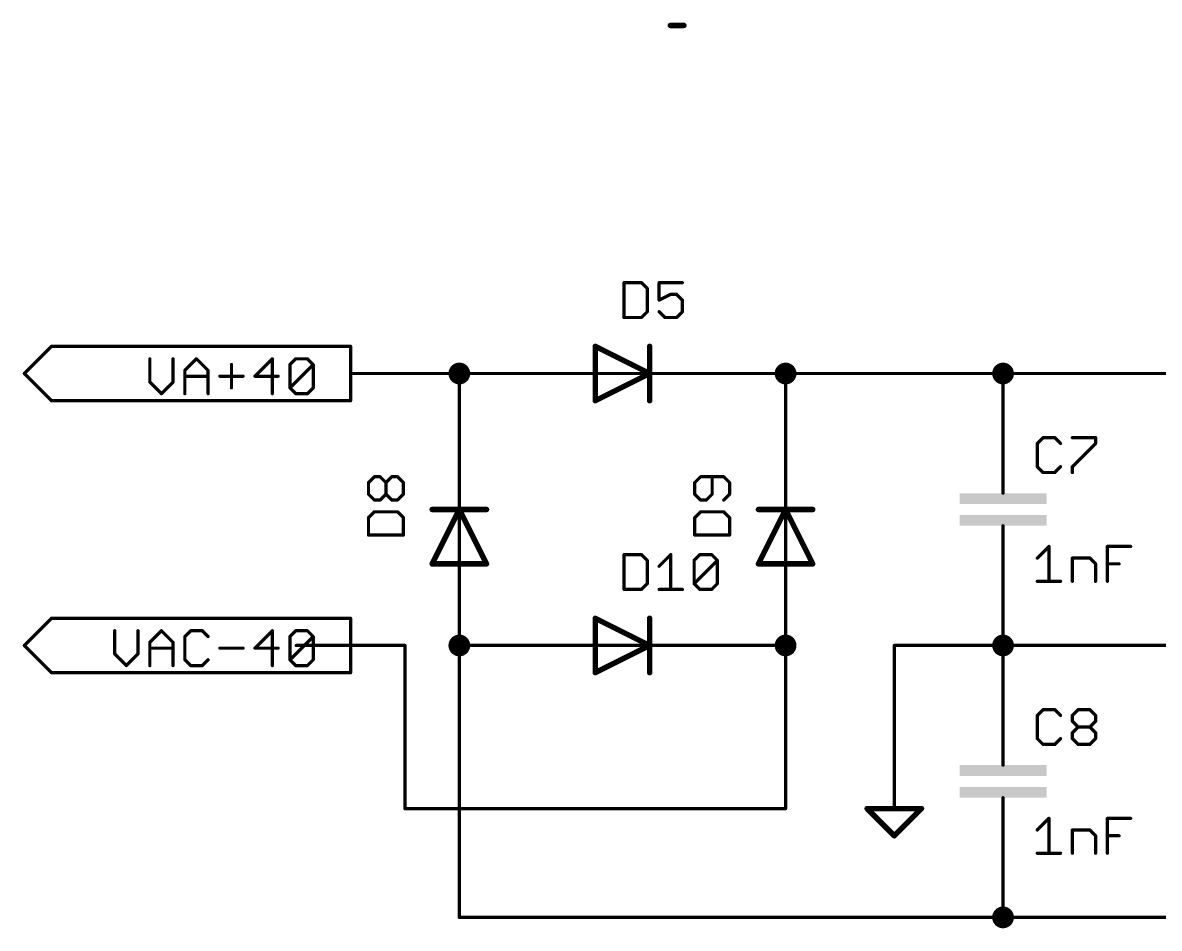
# Model space of a CAD drawing. Extents: x -40 to 215, y -109 to 87.
# Drawn here: x 48.2 to 101.3, y -0.5 to 41.8 of the extents above; entities that cross this region are included whole.
import ezdxf

# ---------------------------------------------------------------- set-up
doc = ezdxf.new("R2010")
doc.units = 0
for name, color, linetype in [('104', 251, 'CONTINUOUS'), ('91', 94, 'CONTINUOUS'), ('94', 14, 'CONTINUOUS'), ('95', 251, 'CONTINUOUS'), ('96', 251, 'CONTINUOUS')]:
    doc.layers.add(name, color=color, linetype=linetype)

# ---------------------------------------------------------------- blocks, each defined once
blk = doc.blocks.new('RECT')
blk.add_solid([(-0.5, -0.5), (0.5, -0.5), (-0.5, 0.5), (0.5, 0.5)])

msp = doc.modelspace()

# ---------------------------------------------------------------- linework, layer by layer
at = {"layer": '104', "const_width": 0.1524}
for points in [[(76.2762, 29.6432), (76.2762, 28.0162)], [(77.0897, 29.6432), (76.2762, 29.6432)], [(77.3609, 29.372), (77.0897, 29.6432)], [(77.3609, 28.2874), (77.3609, 29.372)], [(78.998, 29.6432), (77.9134, 29.6432)], [(77.9134, 29.6432), (77.9134, 28.8297)], [(77.9134, 28.8297), (78.4557, 29.1009)], [(78.4557, 29.1009), (78.7268, 29.1009)], [(78.7268, 29.1009), (78.998, 28.8297)], [(78.998, 28.8297), (78.998, 28.2874)], [(77.0897, 28.0162), (77.3609, 28.2874)], [(78.1845, 28.0162), (77.9134, 28.2874)], [(78.998, 28.2874), (78.7268, 28.0162)], [(76.2762, 28.0162), (77.0897, 28.0162)], [(78.7268, 28.0162), (78.1845, 28.0162)], [(64.3368, 20.3069), (64.608, 20.578)], [(64.3368, 19.7645), (64.3368, 20.3069)], [(64.608, 20.578), (64.8791, 20.578)], [(64.8791, 20.578), (65.1503, 20.3069)], [(65.1503, 20.3069), (65.4215, 20.578)], [(65.1503, 19.7645), (65.1503, 20.3069)], [(65.4215, 20.578), (65.6926, 20.578)], [(65.6926, 20.578), (65.9638, 20.3069)], [(65.9638, 20.3069), (65.9638, 19.7645)], [(79.848, 20.578), (79.5768, 20.3069)], [(79.5768, 20.3069), (79.5768, 19.7645)], [(80.9326, 20.578), (79.848, 20.578)], [(80.3903, 19.7645), (80.3903, 20.578)], [(81.2038, 20.3069), (80.9326, 20.578)], [(81.2038, 19.7645), (81.2038, 20.3069)], [(64.608, 19.4934), (64.3368, 19.7645)], [(65.1503, 19.7645), (64.8791, 19.4934)], [(65.4215, 19.4934), (65.1503, 19.7645)], [(65.9638, 19.7645), (65.6926, 19.4934)], [(79.5768, 19.7645), (79.848, 19.4934)], [(80.1191, 19.4934), (80.3903, 19.7645)], [(80.9326, 19.4934), (81.2038, 19.7645)], [(64.8791, 19.4934), (64.608, 19.4934)], [(65.6926, 19.4934), (65.4215, 19.4934)], [(79.848, 19.4934), (80.1191, 19.4934)], [(64.608, 18.9409), (64.3368, 18.6697)], [(64.3368, 18.6697), (64.3368, 17.8562)], [(65.6926, 18.9409), (64.608, 18.9409)], [(65.9638, 18.6697), (65.6926, 18.9409)], [(65.9638, 17.8562), (65.9638, 18.6697)], [(79.848, 18.9409), (79.5768, 18.6697)], [(79.5768, 18.6697), (79.5768, 17.8562)], [(80.9326, 18.9409), (79.848, 18.9409)], [(81.2038, 18.6697), (80.9326, 18.9409)], [(81.2038, 17.8562), (81.2038, 18.6697)], [(64.3368, 17.8562), (65.9638, 17.8562)], [(79.5768, 17.8562), (81.2038, 17.8562)], [(76.2762, 16.9432), (76.2762, 15.3162)], [(77.0897, 16.9432), (76.2762, 16.9432)], [(77.3609, 16.672), (77.0897, 16.9432)], [(77.9134, 16.4009), (78.4557, 16.9432)], [(78.4557, 16.9432), (78.4557, 15.3162)], [(79.5505, 16.672), (79.8217, 16.9432)], [(79.8217, 16.9432), (80.364, 16.9432)], [(80.364, 16.9432), (80.6352, 16.672)], [(77.3609, 15.5874), (77.3609, 16.672)], [(79.5505, 15.5874), (79.5505, 16.672)], [(79.5505, 15.5874), (80.6352, 16.672)], [(80.6352, 16.672), (80.6352, 15.5874)], [(77.0897, 15.3162), (77.3609, 15.5874)], [(79.8217, 15.3162), (79.5505, 15.5874)], [(80.6352, 15.5874), (80.364, 15.3162)], [(76.2762, 15.3162), (77.0897, 15.3162)], [(77.9134, 15.3162), (78.998, 15.3162)], [(80.364, 15.3162), (79.8217, 15.3162)]]:
    msp.add_lwpolyline(points, dxfattribs=at)
at = {"layer": '104', "const_width": 0.0762}
for points in [[(76.3143, 29.6432, 1), (76.2381, 29.6432)], [(76.2762, 29.6813, 1), (76.2762, 29.6051)], [(77.1166, 29.6701, 1), (77.0628, 29.6162)], [(77.0897, 29.6051, 1), (77.0897, 29.6813)], [(77.399, 29.372, 1), (77.3228, 29.372)], [(77.3339, 29.3451, 1), (77.3878, 29.399)], [(77.9134, 29.6813, 1), (77.9134, 29.6051)], [(77.9515, 29.6432, 1), (77.8753, 29.6432)], [(78.998, 29.6051, 1), (78.998, 29.6813)], [(77.8963, 28.8638, 1), (77.9304, 28.7956)], [(77.8753, 28.8297, 1), (77.9515, 28.8297)], [(78.4557, 29.139, 1), (78.4557, 29.0628)], [(78.4727, 29.0668, 1), (78.4386, 29.1349)], [(78.7538, 29.1278, 1), (78.6999, 29.0739)], [(78.7268, 29.0628, 1), (78.7268, 29.139)], [(79.0361, 28.8297, 1), (78.9599, 28.8297)], [(78.9711, 28.8028, 1), (79.025, 28.8566)], [(77.3228, 28.2874, 1), (77.399, 28.2874)], [(77.3878, 28.2604, 1), (77.3339, 28.3143)], [(77.9403, 28.3143, 1), (77.8864, 28.2604)], [(78.9599, 28.2874, 1), (79.0361, 28.2874)], [(79.025, 28.2604, 1), (78.9711, 28.3143)], [(76.2762, 28.0543, 1), (76.2762, 27.9781)], [(76.2381, 28.0162, 1), (76.3143, 28.0162)], [(77.0628, 28.0431, 1), (77.1166, 27.9893)], [(77.0897, 27.9781, 1), (77.0897, 28.0543)], [(78.1845, 28.0543, 1), (78.1845, 27.9781)], [(78.1576, 27.9893, 1), (78.2115, 28.0431)], [(78.6999, 28.0431, 1), (78.7538, 27.9893)], [(78.7268, 27.9781, 1), (78.7268, 28.0543)], [(64.3749, 20.3069, 1), (64.2987, 20.3069)], [(64.3099, 20.3338, 1), (64.3638, 20.2799)], [(64.608, 20.6161, 1), (64.608, 20.5399)], [(64.6349, 20.5511, 1), (64.581, 20.605)], [(64.9061, 20.605, 1), (64.8522, 20.5511)], [(64.8791, 20.5399, 1), (64.8791, 20.6161)], [(65.1884, 20.3069, 1), (65.1122, 20.3069)], [(65.1234, 20.3338, 1), (65.1772, 20.2799)], [(65.1234, 20.2799, 1), (65.1772, 20.3338)], [(65.4215, 20.6161, 1), (65.4215, 20.5399)], [(65.4484, 20.5511, 1), (65.3945, 20.605)], [(65.7196, 20.605, 1), (65.6657, 20.5511)], [(65.6926, 20.5399, 1), (65.6926, 20.6161)], [(66.0019, 20.3069, 1), (65.9257, 20.3069)], [(65.9369, 20.2799, 1), (65.9907, 20.3338)], [(79.6149, 20.3069, 1), (79.5387, 20.3069)], [(79.5499, 20.3338, 1), (79.6038, 20.2799)], [(79.848, 20.6161, 1), (79.848, 20.5399)], [(79.8749, 20.5511, 1), (79.821, 20.605)], [(80.4284, 20.578, 1), (80.3522, 20.578)], [(80.9596, 20.605, 1), (80.9057, 20.5511)], [(80.9326, 20.5399, 1), (80.9326, 20.6161)], [(81.2419, 20.3069, 1), (81.1657, 20.3069)], [(81.1769, 20.2799, 1), (81.2307, 20.3338)], [(64.3638, 19.7915, 1), (64.3099, 19.7376)], [(64.2987, 19.7645, 1), (64.3749, 19.7645)], [(65.1772, 19.7915, 1), (65.1234, 19.7376)], [(65.1122, 19.7645, 1), (65.1884, 19.7645)], [(65.1772, 19.7376, 1), (65.1234, 19.7915)], [(65.9257, 19.7645, 1), (66.0019, 19.7645)], [(65.9907, 19.7376, 1), (65.9369, 19.7915)], [(79.6038, 19.7915, 1), (79.5499, 19.7376)], [(79.5387, 19.7645, 1), (79.6149, 19.7645)], [(80.3522, 19.7645, 1), (80.4284, 19.7645)], [(80.4172, 19.7376, 1), (80.3634, 19.7915)], [(81.1657, 19.7645, 1), (81.2419, 19.7645)], [(81.2307, 19.7376, 1), (81.1769, 19.7915)], [(64.608, 19.5315, 1), (64.608, 19.4553)], [(64.581, 19.4664, 1), (64.6349, 19.5203)], [(64.8522, 19.5203, 1), (64.9061, 19.4664)], [(64.8791, 19.4553, 1), (64.8791, 19.5315)], [(65.4215, 19.5315, 1), (65.4215, 19.4553)], [(65.3945, 19.4664, 1), (65.4484, 19.5203)], [(65.6657, 19.5203, 1), (65.7196, 19.4664)], [(65.6926, 19.4553, 1), (65.6926, 19.5315)], [(79.848, 19.5315, 1), (79.848, 19.4553)], [(79.821, 19.4664, 1), (79.8749, 19.5203)], [(80.0922, 19.5203, 1), (80.1461, 19.4664)], [(80.1191, 19.4553, 1), (80.1191, 19.5315)], [(80.9057, 19.5203, 1), (80.9596, 19.4664)], [(64.3749, 18.6697, 1), (64.2987, 18.6697)], [(64.3099, 18.6966, 1), (64.3638, 18.6428)], [(64.608, 18.979, 1), (64.608, 18.9028)], [(64.6349, 18.9139, 1), (64.581, 18.9678)], [(65.7196, 18.9678, 1), (65.6657, 18.9139)], [(65.6926, 18.9028, 1), (65.6926, 18.979)], [(66.0019, 18.6697, 1), (65.9257, 18.6697)], [(65.9369, 18.6428, 1), (65.9907, 18.6966)], [(79.6149, 18.6697, 1), (79.5387, 18.6697)], [(79.5499, 18.6966, 1), (79.6038, 18.6428)], [(79.848, 18.979, 1), (79.848, 18.9028)], [(79.8749, 18.9139, 1), (79.821, 18.9678)], [(80.9596, 18.9678, 1), (80.9057, 18.9139)], [(80.9326, 18.9028, 1), (80.9326, 18.979)], [(81.2419, 18.6697, 1), (81.1657, 18.6697)], [(81.1769, 18.6428, 1), (81.2307, 18.6966)], [(64.3368, 17.8943, 1), (64.3368, 17.8181)], [(64.2987, 17.8562, 1), (64.3749, 17.8562)], [(65.9257, 17.8562, 1), (66.0019, 17.8562)], [(65.9638, 17.8181, 1), (65.9638, 17.8943)], [(79.5768, 17.8943, 1), (79.5768, 17.8181)], [(79.5387, 17.8562, 1), (79.6149, 17.8562)], [(81.1657, 17.8562, 1), (81.2419, 17.8562)], [(81.2038, 17.8181, 1), (81.2038, 17.8943)], [(76.3143, 16.9432, 1), (76.2381, 16.9432)], [(76.2762, 16.9813, 1), (76.2762, 16.9051)], [(77.1166, 16.9701, 1), (77.0628, 16.9162)], [(77.0897, 16.9051, 1), (77.0897, 16.9813)], [(78.4938, 16.9432, 1), (78.4176, 16.9432)], [(78.4826, 16.9162, 1), (78.4287, 16.9701)], [(79.8217, 16.9813, 1), (79.8217, 16.9051)], [(79.8486, 16.9162, 1), (79.7947, 16.9701)], [(80.3909, 16.9701, 1), (80.3371, 16.9162)], [(80.364, 16.9051, 1), (80.364, 16.9813)], [(77.399, 16.672, 1), (77.3228, 16.672)], [(77.3339, 16.6451, 1), (77.3878, 16.699)], [(77.8864, 16.4278, 1), (77.9403, 16.3739)], [(79.5886, 16.672, 1), (79.5124, 16.672)], [(79.5236, 16.699, 1), (79.5775, 16.6451)], [(80.6733, 16.672, 1), (80.5971, 16.672)], [(80.6621, 16.6451, 1), (80.6082, 16.699)], [(80.6082, 16.6451, 1), (80.6621, 16.699)], [(77.3228, 15.5874, 1), (77.399, 15.5874)], [(77.3878, 15.5604, 1), (77.3339, 15.6143)], [(79.5775, 15.6143, 1), (79.5236, 15.5604)], [(79.5236, 15.6143, 1), (79.5775, 15.5604)], [(79.5124, 15.5874, 1), (79.5886, 15.5874)], [(80.5971, 15.5874, 1), (80.6733, 15.5874)], [(80.6621, 15.5604, 1), (80.6082, 15.6143)], [(76.2762, 15.3543, 1), (76.2762, 15.2781)], [(76.2381, 15.3162, 1), (76.3143, 15.3162)], [(77.0628, 15.3431, 1), (77.1166, 15.2893)], [(77.0897, 15.2781, 1), (77.0897, 15.3543)], [(77.9134, 15.3543, 1), (77.9134, 15.2781)], [(78.4176, 15.3162, 1), (78.4938, 15.3162)], [(78.998, 15.2781, 1), (78.998, 15.3543)], [(79.8217, 15.3543, 1), (79.8217, 15.2781)], [(79.7947, 15.2893, 1), (79.8486, 15.3431)], [(80.3371, 15.3431, 1), (80.3909, 15.2893)], [(80.364, 15.2781, 1), (80.364, 15.3543)]]:
    msp.add_lwpolyline(points, format="xyb", dxfattribs=at)
at = {"layer": '91'}
for points, const_width in [([(68.58, 25.146, 1), (68.58, 25.654, 1), (68.58, 25.146)], 0.508), ([(83.82, 25.146, 1), (83.82, 25.654, 1), (83.82, 25.146)], 0.508), ([(93.98, 25.146, 1), (93.98, 25.654, 1), (93.98, 25.146)], 0.508), ([(63.5, 25.4381, 1), (63.5, 25.3619)], 0.0762), ([(68.58, 25.4381, 1), (68.58, 25.3619)], 0.0762), ([(68.6181, 25.4, 1), (68.5419, 25.4)], 0.0762), ([(68.58, 25.3619, 1), (68.58, 25.4381)], 0.0762), ([(73.66, 25.3619, 1), (73.66, 25.4381)], 0.0762), ([(78.74, 25.4381, 1), (78.74, 25.3619)], 0.0762), ([(83.82, 25.4381, 1), (83.82, 25.3619)], 0.0762), ([(83.8581, 25.4, 1), (83.7819, 25.4)], 0.0762), ([(83.82, 25.3619, 1), (83.82, 25.4381)], 0.0762), ([(94.0181, 25.4, 1), (93.9419, 25.4)], 0.0762), ([(93.98, 25.4381, 1), (93.98, 25.3619)], 0.0762), ([(93.98, 25.3619, 1), (93.98, 25.4381)], 0.0762), ([(93.9419, 22.86, 1), (94.0181, 22.86)], 0.0762), ([(68.5419, 20.32, 1), (68.6181, 20.32)], 0.0762), ([(83.7819, 20.32, 1), (83.8581, 20.32)], 0.0762), ([(68.6181, 15.24, 1), (68.5419, 15.24)], 0.0762), ([(83.8581, 15.24, 1), (83.7819, 15.24)], 0.0762), ([(94.0181, 15.24, 1), (93.9419, 15.24)], 0.0762), ([(60.96, 12.7381, 1), (60.96, 12.6619)], 0.0762), ([(66.0781, 12.7, 1), (66.0019, 12.7)], 0.0762), ([(66.04, 12.6619, 1), (66.04, 12.7381)], 0.0762), ([(68.58, 12.446, 1), (68.58, 12.954, 1), (68.58, 12.446)], 0.508), ([(68.6181, 12.7, 1), (68.5419, 12.7)], 0.0762), ([(68.58, 12.7381, 1), (68.58, 12.6619)], 0.0762), ([(73.66, 12.6619, 1), (73.66, 12.7381)], 0.0762), ([(78.74, 12.7381, 1), (78.74, 12.6619)], 0.0762), ([(83.82, 12.446, 1), (83.82, 12.954, 1), (83.82, 12.446)], 0.508), ([(83.8581, 12.7, 1), (83.7819, 12.7)], 0.0762), ([(83.82, 12.6619, 1), (83.82, 12.7381)], 0.0762), ([(88.9381, 12.7, 1), (88.8619, 12.7)], 0.0762), ([(88.9, 12.7381, 1), (88.9, 12.6619)], 0.0762), ([(93.98, 12.446, 1), (93.98, 12.954, 1), (93.98, 12.446)], 0.508), ([(93.98, 12.7381, 1), (93.98, 12.6619)], 0.0762), ([(94.0181, 12.7, 1), (93.9419, 12.7)], 0.0762), ([(93.98, 12.6619, 1), (93.98, 12.7381)], 0.0762), ([(68.5419, 12.7, 1), (68.6181, 12.7)], 0.0762), ([(83.7819, 12.7, 1), (83.8581, 12.7)], 0.0762), ([(93.9419, 12.7, 1), (94.0181, 12.7)], 0.0762), ([(93.9419, 10.16, 1), (94.0181, 10.16)], 0.0762), ([(88.8619, 7.62, 1), (88.9381, 7.62)], 0.0762), ([(66.04, 5.1181, 1), (66.04, 5.0419)], 0.0762), ([(66.0019, 5.08, 1), (66.0781, 5.08)], 0.0762), ([(83.7819, 5.08, 1), (83.8581, 5.08)], 0.0762), ([(83.82, 5.0419, 1), (83.82, 5.1181)], 0.0762), ([(94.0181, 2.54, 1), (93.9419, 2.54)], 0.0762), ([(68.58, 0.0381, 1), (68.58, -0.0381)], 0.0762), ([(68.5419, 0, 1), (68.6181, 0)], 0.0762), ([(93.98, -0.254, 1), (93.98, 0.254, 1), (93.98, -0.254)], 0.508), ([(93.98, 0.0381, 1), (93.98, -0.0381)], 0.0762), ([(93.9419, 0, 1), (94.0181, 0)], 0.0762), ([(93.98, -0.0381, 1), (93.98, 0.0381)], 0.0762)]:
    msp.add_lwpolyline(points, format="xyb", dxfattribs=dict(at, const_width=const_width))
at = {"layer": '91', "const_width": 0.1524}
for points in [[(63.5, 25.4), (68.58, 25.4)], [(73.66, 25.4), (68.58, 25.4)], [(68.58, 25.4), (68.58, 20.32)], [(78.74, 25.4), (83.82, 25.4)], [(83.82, 25.4), (93.98, 25.4)], [(83.82, 25.4), (83.82, 20.32)], [(93.98, 22.86), (93.98, 25.4)], [(93.98, 25.4), (134.62, 25.4)], [(68.58, 15.24), (68.58, 12.7)], [(83.82, 12.7), (83.82, 15.24)], [(93.98, 15.24), (93.98, 12.7)], [(60.96, 12.7), (66.04, 12.7)], [(66.04, 12.7), (66.04, 5.08)], [(68.58, 12.7), (68.58, 0)], [(68.58, 12.7), (73.66, 12.7)], [(78.74, 12.7), (83.82, 12.7)], [(83.82, 5.08), (83.82, 12.7)], [(88.9, 7.62), (88.9, 12.7)], [(93.98, 12.7), (88.9, 12.7)], [(93.98, 12.7), (134.62, 12.7)], [(93.98, 12.7), (93.98, 10.16)], [(66.04, 5.08), (83.82, 5.08)], [(93.98, 0), (93.98, 2.54)], [(68.58, 0), (93.98, 0)], [(134.62, 0), (93.98, 0)]]:
    msp.add_lwpolyline(points, dxfattribs=at)
at = {"layer": '94'}
for points, const_width in [([(78.4352, 41.656), (79.0702, 41.656)], 0.254), ([(48.26, 25.4), (49.53, 26.67)], 0.1524), ([(63.5, 26.67), (49.53, 26.67)], 0.1524), ([(63.5, 24.13), (63.5, 26.67)], 0.1524), ([(77.47, 25.4), (74.93, 26.67)], 0.254), ([(74.93, 26.67), (74.93, 24.13)], 0.254), ([(77.47, 26.67), (77.47, 25.4)], 0.254), ([(74.93, 24.13), (77.47, 25.4)], 0.254), ([(77.47, 25.4), (77.47, 24.13)], 0.254), ([(48.26, 25.4), (49.53, 24.13)], 0.1524), ([(73.66, 25.4), (76.2, 25.4)], 0.1524), ([(78.74, 25.4), (76.2, 25.4)], 0.1524), ([(49.53, 24.13), (63.5, 24.13)], 0.1524), ([(93.98, 22.86), (93.98, 20.32)], 0.1524), ([(68.58, 20.32), (68.58, 17.78)], 0.1524), ([(83.82, 20.32), (83.82, 17.78)], 0.1524), ([(93.98, 20.32), (93.98, 19.812)], 0.1524), ([(68.58, 19.05), (67.31, 16.51)], 0.254), ([(67.31, 19.05), (68.58, 19.05)], 0.254), ([(69.85, 16.51), (68.58, 19.05)], 0.254), ([(68.58, 19.05), (69.85, 19.05)], 0.254), ([(83.82, 19.05), (82.55, 16.51)], 0.254), ([(82.55, 19.05), (83.82, 19.05)], 0.254), ([(85.09, 16.51), (83.82, 19.05)], 0.254), ([(83.82, 19.05), (85.09, 19.05)], 0.254), ([(93.98, 17.78), (93.98, 18.288)], 0.1524), ([(68.58, 15.24), (68.58, 17.78)], 0.1524), ([(83.82, 15.24), (83.82, 17.78)], 0.1524), ([(93.98, 15.24), (93.98, 17.78)], 0.1524), ([(67.31, 16.51), (69.85, 16.51)], 0.254), ([(82.55, 16.51), (85.09, 16.51)], 0.254), ([(48.26, 12.7), (49.53, 13.97)], 0.1524), ([(63.5, 13.97), (49.53, 13.97)], 0.1524), ([(63.5, 11.43), (63.5, 13.97)], 0.1524), ([(77.47, 12.7), (74.93, 13.97)], 0.254), ([(74.93, 13.97), (74.93, 11.43)], 0.254), ([(77.47, 13.97), (77.47, 12.7)], 0.254), ([(48.26, 12.7), (49.53, 11.43)], 0.1524), ([(73.66, 12.7), (76.2, 12.7)], 0.1524), ([(74.93, 11.43), (77.47, 12.7)], 0.254), ([(78.74, 12.7), (76.2, 12.7)], 0.1524), ([(77.47, 12.7), (77.47, 11.43)], 0.254), ([(49.53, 11.43), (63.5, 11.43)], 0.1524), ([(93.98, 10.16), (93.98, 7.62)], 0.1524), ([(88.9, 7.62), (88.9, 5.08)], 0.1524), ([(93.98, 7.62), (93.98, 7.112)], 0.1524), ([(93.98, 5.08), (93.98, 5.588)], 0.1524), ([(87.63, 5.08), (90.17, 5.08)], 0.254), ([(88.9, 3.81), (87.63, 5.08)], 0.254), ([(90.17, 5.08), (88.9, 3.81)], 0.254), ([(93.98, 2.54), (93.98, 5.08)], 0.1524)]:
    msp.add_lwpolyline(points, dxfattribs=dict(at, const_width=const_width))
for points, const_width in [([(78.4352, 41.7195, 1), (78.4352, 41.5925)], 0.127), ([(79.0702, 41.5925, 1), (79.0702, 41.7195)], 0.127), ([(49.53, 26.7081, 1), (49.53, 26.6319)], 0.0762), ([(49.5569, 26.6431, 1), (49.5031, 26.6969)], 0.0762), ([(63.5381, 26.67, 1), (63.4619, 26.67)], 0.0762), ([(63.5, 26.6319, 1), (63.5, 26.7081)], 0.0762), ([(74.9584, 26.7268, 1), (74.9016, 26.6132)], 0.127), ([(74.9935, 26.67, 1), (74.8665, 26.67)], 0.127), ([(77.5335, 26.67, 1), (77.4065, 26.67)], 0.127), ([(77.5335, 25.4, 1), (77.4065, 25.4)], 0.127), ([(77.4984, 25.3432, 1), (77.4416, 25.4568)], 0.127), ([(77.4416, 25.3432, 1), (77.4984, 25.4568)], 0.127), ([(48.2869, 25.4269, 1), (48.2331, 25.3731)], 0.0762), ([(48.2331, 25.4269, 1), (48.2869, 25.3731)], 0.0762), ([(73.66, 25.4381, 1), (73.66, 25.3619)], 0.0762), ([(76.2, 25.4381, 1), (76.2, 25.3619)], 0.0762), ([(76.2, 25.3619, 1), (76.2, 25.4381)], 0.0762), ([(77.4065, 25.4, 1), (77.5335, 25.4)], 0.127), ([(78.74, 25.3619, 1), (78.74, 25.4381)], 0.0762), ([(49.53, 24.1681, 1), (49.53, 24.0919)], 0.0762), ([(49.5031, 24.1031, 1), (49.5569, 24.1569)], 0.0762), ([(63.4619, 24.13, 1), (63.5381, 24.13)], 0.0762), ([(63.5, 24.0919, 1), (63.5, 24.1681)], 0.0762), ([(74.9016, 24.1868, 1), (74.9584, 24.0732)], 0.127), ([(74.8665, 24.13, 1), (74.9935, 24.13)], 0.127), ([(77.4065, 24.13, 1), (77.5335, 24.13)], 0.127), ([(94.0181, 22.86, 1), (93.9419, 22.86)], 0.0762), ([(68.6181, 20.32, 1), (68.5419, 20.32)], 0.0762), ([(83.8581, 20.32, 1), (83.7819, 20.32)], 0.0762), ([(94.0181, 20.32, 1), (93.9419, 20.32)], 0.0762), ([(93.9419, 20.32, 1), (94.0181, 20.32)], 0.0762), ([(93.9419, 19.812, 1), (94.0181, 19.812)], 0.0762), ([(67.31, 19.1135, 1), (67.31, 18.9865)], 0.127), ([(68.6368, 19.0784, 1), (68.5232, 19.0216)], 0.127), ([(68.58, 19.1135, 1), (68.58, 18.9865)], 0.127), ([(68.6368, 19.0216, 1), (68.5232, 19.0784)], 0.127), ([(68.58, 18.9865, 1), (68.58, 19.1135)], 0.127), ([(69.85, 18.9865, 1), (69.85, 19.1135)], 0.127), ([(82.55, 19.1135, 1), (82.55, 18.9865)], 0.127), ([(83.8768, 19.0784, 1), (83.7632, 19.0216)], 0.127), ([(83.82, 19.1135, 1), (83.82, 18.9865)], 0.127), ([(83.8768, 19.0216, 1), (83.7632, 19.0784)], 0.127), ([(83.82, 18.9865, 1), (83.82, 19.1135)], 0.127), ([(85.09, 18.9865, 1), (85.09, 19.1135)], 0.127), ([(94.0181, 18.288, 1), (93.9419, 18.288)], 0.0762), ([(68.6181, 17.78, 1), (68.5419, 17.78)], 0.0762), ([(68.5419, 17.78, 1), (68.6181, 17.78)], 0.0762), ([(83.8581, 17.78, 1), (83.7819, 17.78)], 0.0762), ([(83.7819, 17.78, 1), (83.8581, 17.78)], 0.0762), ([(94.0181, 17.78, 1), (93.9419, 17.78)], 0.0762), ([(93.9419, 17.78, 1), (94.0181, 17.78)], 0.0762), ([(67.31, 16.5735, 1), (67.31, 16.4465)], 0.127), ([(67.2532, 16.5384, 1), (67.3668, 16.4816)], 0.127), ([(69.7932, 16.4816, 1), (69.9068, 16.5384)], 0.127), ([(69.85, 16.4465, 1), (69.85, 16.5735)], 0.127), ([(82.55, 16.5735, 1), (82.55, 16.4465)], 0.127), ([(82.4932, 16.5384, 1), (82.6068, 16.4816)], 0.127), ([(85.0332, 16.4816, 1), (85.1468, 16.5384)], 0.127), ([(85.09, 16.4465, 1), (85.09, 16.5735)], 0.127), ([(68.5419, 15.24, 1), (68.6181, 15.24)], 0.0762), ([(83.7819, 15.24, 1), (83.8581, 15.24)], 0.0762), ([(93.9419, 15.24, 1), (94.0181, 15.24)], 0.0762), ([(49.53, 14.0081, 1), (49.53, 13.9319)], 0.0762), ([(49.5569, 13.9431, 1), (49.5031, 13.9969)], 0.0762), ([(63.5381, 13.97, 1), (63.4619, 13.97)], 0.0762), ([(63.5, 13.9319, 1), (63.5, 14.0081)], 0.0762), ([(74.9584, 14.0268, 1), (74.9016, 13.9132)], 0.127), ([(74.9935, 13.97, 1), (74.8665, 13.97)], 0.127), ([(77.5335, 13.97, 1), (77.4065, 13.97)], 0.127), ([(48.2869, 12.7269, 1), (48.2331, 12.6731)], 0.0762), ([(48.2331, 12.7269, 1), (48.2869, 12.6731)], 0.0762), ([(73.66, 12.7381, 1), (73.66, 12.6619)], 0.0762), ([(76.2, 12.7381, 1), (76.2, 12.6619)], 0.0762), ([(76.2, 12.6619, 1), (76.2, 12.7381)], 0.0762), ([(77.5335, 12.7, 1), (77.4065, 12.7)], 0.127), ([(77.4065, 12.7, 1), (77.5335, 12.7)], 0.127), ([(77.4984, 12.6432, 1), (77.4416, 12.7568)], 0.127), ([(77.4416, 12.6432, 1), (77.4984, 12.7568)], 0.127), ([(78.74, 12.6619, 1), (78.74, 12.7381)], 0.0762), ([(49.53, 11.4681, 1), (49.53, 11.3919)], 0.0762), ([(49.5031, 11.4031, 1), (49.5569, 11.4569)], 0.0762), ([(63.4619, 11.43, 1), (63.5381, 11.43)], 0.0762), ([(63.5, 11.3919, 1), (63.5, 11.4681)], 0.0762), ([(74.9016, 11.4868, 1), (74.9584, 11.3732)], 0.127), ([(74.8665, 11.43, 1), (74.9935, 11.43)], 0.127), ([(77.4065, 11.43, 1), (77.5335, 11.43)], 0.127), ([(94.0181, 10.16, 1), (93.9419, 10.16)], 0.0762), ([(88.9381, 7.62, 1), (88.8619, 7.62)], 0.0762), ([(94.0181, 7.62, 1), (93.9419, 7.62)], 0.0762), ([(93.9419, 7.62, 1), (94.0181, 7.62)], 0.0762), ([(93.9419, 7.112, 1), (94.0181, 7.112)], 0.0762), ([(94.0181, 5.588, 1), (93.9419, 5.588)], 0.0762), ([(87.63, 5.1435, 1), (87.63, 5.0165)], 0.127), ([(87.6749, 5.1249, 1), (87.5851, 5.0351)], 0.127), ([(88.8619, 5.08, 1), (88.9381, 5.08)], 0.0762), ([(90.2149, 5.0351, 1), (90.1251, 5.1249)], 0.127), ([(90.17, 5.0165, 1), (90.17, 5.1435)], 0.127), ([(94.0181, 5.08, 1), (93.9419, 5.08)], 0.0762), ([(93.9419, 5.08, 1), (94.0181, 5.08)], 0.0762), ([(88.8551, 3.8549, 1), (88.9449, 3.7651)], 0.127), ([(88.8551, 3.7651, 1), (88.9449, 3.8549)], 0.127), ([(93.9419, 2.54, 1), (94.0181, 2.54)], 0.0762)]:
    msp.add_lwpolyline(points, format="xyb", dxfattribs=dict(at, const_width=const_width))
at = {"layer": '95', "const_width": 0.1524}
for points in [[(95.8514, 22.4042), (95.5802, 22.133)], [(96.3937, 22.4042), (95.8514, 22.4042)], [(96.6649, 22.133), (96.3937, 22.4042)], [(97.2174, 22.4042), (98.302, 22.4042)], [(98.302, 22.4042), (98.302, 22.133)], [(95.5802, 22.133), (95.5802, 21.0484)], [(98.302, 22.133), (97.2174, 21.0484)], [(95.5802, 21.0484), (95.8514, 20.7772)], [(95.8514, 20.7772), (96.3937, 20.7772)], [(96.3937, 20.7772), (96.6649, 21.0484)], [(97.2174, 21.0484), (97.2174, 20.7772)], [(95.8514, 9.7042), (95.5802, 9.433)], [(96.3937, 9.7042), (95.8514, 9.7042)], [(96.6649, 9.433), (96.3937, 9.7042)], [(97.2174, 9.433), (97.4885, 9.7042)], [(97.4885, 9.7042), (98.0309, 9.7042)], [(98.0309, 9.7042), (98.302, 9.433)], [(95.5802, 9.433), (95.5802, 8.3484)], [(97.2174, 9.1619), (97.2174, 9.433)], [(97.4885, 8.8907), (97.2174, 9.1619)], [(98.302, 9.1619), (98.0309, 8.8907)], [(98.302, 9.433), (98.302, 9.1619)], [(97.2174, 8.6195), (97.4885, 8.8907)], [(97.2174, 8.3484), (97.2174, 8.6195)], [(97.4885, 8.8907), (98.0309, 8.8907)], [(98.0309, 8.8907), (98.302, 8.6195)], [(98.302, 8.6195), (98.302, 8.3484)], [(95.5802, 8.3484), (95.8514, 8.0772)], [(95.8514, 8.0772), (96.3937, 8.0772)], [(96.3937, 8.0772), (96.6649, 8.3484)], [(97.4885, 8.0772), (97.2174, 8.3484)], [(98.0309, 8.0772), (97.4885, 8.0772)], [(98.302, 8.3484), (98.0309, 8.0772)]]:
    msp.add_lwpolyline(points, dxfattribs=at)
at = {"layer": '95', "const_width": 0.0762}
for points in [[(95.8514, 22.4423, 1), (95.8514, 22.3661)], [(95.8783, 22.3772, 1), (95.8244, 22.4311)], [(96.4206, 22.4311, 1), (96.3668, 22.3772)], [(96.3937, 22.3661, 1), (96.3937, 22.4423)], [(97.2174, 22.4423, 1), (97.2174, 22.3661)], [(98.3401, 22.4042, 1), (98.2639, 22.4042)], [(98.302, 22.3661, 1), (98.302, 22.4423)], [(95.6183, 22.133, 1), (95.5421, 22.133)], [(95.5533, 22.16, 1), (95.6071, 22.1061)], [(96.6379, 22.1061, 1), (96.6918, 22.16)], [(98.2639, 22.133, 1), (98.3401, 22.133)], [(98.329, 22.1061, 1), (98.2751, 22.16)], [(95.6071, 21.0753, 1), (95.5533, 21.0214)], [(95.5421, 21.0484, 1), (95.6183, 21.0484)], [(95.8514, 20.8153, 1), (95.8514, 20.7391)], [(95.8244, 20.7503, 1), (95.8783, 20.8041)], [(96.3668, 20.8041, 1), (96.4206, 20.7503)], [(96.3937, 20.7391, 1), (96.3937, 20.8153)], [(96.6918, 21.0214, 1), (96.6379, 21.0753)], [(97.1904, 21.0753, 1), (97.2443, 21.0214)], [(97.2555, 21.0484, 1), (97.1793, 21.0484)], [(97.1793, 20.7772, 1), (97.2555, 20.7772)], [(95.8514, 9.7423, 1), (95.8514, 9.6661)], [(95.8783, 9.6772, 1), (95.8244, 9.7311)], [(96.4206, 9.7311, 1), (96.3668, 9.6772)], [(96.3937, 9.6661, 1), (96.3937, 9.7423)], [(97.4885, 9.7423, 1), (97.4885, 9.6661)], [(97.5155, 9.6772, 1), (97.4616, 9.7311)], [(98.0578, 9.7311, 1), (98.0039, 9.6772)], [(98.0309, 9.6661, 1), (98.0309, 9.7423)], [(95.6183, 9.433, 1), (95.5421, 9.433)], [(95.5533, 9.46, 1), (95.6071, 9.4061)], [(96.6379, 9.4061, 1), (96.6918, 9.46)], [(97.1904, 9.46, 1), (97.2443, 9.4061)], [(97.2443, 9.1888, 1), (97.1904, 9.1349)], [(97.2555, 9.433, 1), (97.1793, 9.433)], [(97.1793, 9.1619, 1), (97.2555, 9.1619)], [(98.3401, 9.433, 1), (98.2639, 9.433)], [(98.2639, 9.1619, 1), (98.3401, 9.1619)], [(98.2751, 9.4061, 1), (98.329, 9.46)], [(98.329, 9.1349, 1), (98.2751, 9.1888)], [(97.1904, 8.6465, 1), (97.2443, 8.5926)], [(97.2555, 8.6195, 1), (97.1793, 8.6195)], [(97.4885, 8.9288, 1), (97.4885, 8.8526)], [(97.5155, 8.8638, 1), (97.4616, 8.9176)], [(97.4616, 8.8638, 1), (97.5155, 8.9176)], [(98.0578, 8.9176, 1), (98.0039, 8.8638)], [(98.0039, 8.9176, 1), (98.0578, 8.8638)], [(98.0309, 8.8526, 1), (98.0309, 8.9288)], [(98.3401, 8.6195, 1), (98.2639, 8.6195)], [(98.2751, 8.5926, 1), (98.329, 8.6465)], [(95.6071, 8.3753, 1), (95.5533, 8.3214)], [(95.5421, 8.3484, 1), (95.6183, 8.3484)], [(95.8514, 8.1153, 1), (95.8514, 8.0391)], [(95.8244, 8.0503, 1), (95.8783, 8.1041)], [(96.3668, 8.1041, 1), (96.4206, 8.0503)], [(96.3937, 8.0391, 1), (96.3937, 8.1153)], [(96.6918, 8.3214, 1), (96.6379, 8.3753)], [(97.2443, 8.3753, 1), (97.1904, 8.3214)], [(97.1793, 8.3484, 1), (97.2555, 8.3484)], [(97.4885, 8.1153, 1), (97.4885, 8.0391)], [(97.4616, 8.0503, 1), (97.5155, 8.1041)], [(98.0039, 8.1041, 1), (98.0578, 8.0503)], [(98.0309, 8.0391, 1), (98.0309, 8.1153)], [(98.2639, 8.3484, 1), (98.3401, 8.3484)], [(98.329, 8.3214, 1), (98.2751, 8.3753)]]:
    msp.add_lwpolyline(points, format="xyb", dxfattribs=at)
at = {"layer": '96', "const_width": 0.1524}
for points in [[(54.1204, 26.0872), (54.1204, 25.0025)], [(55.2051, 25.0025), (55.2051, 26.0872)], [(55.7576, 25.5449), (56.2999, 26.0872)], [(56.2999, 26.0872), (56.8422, 25.5449)], [(59.8454, 26.0872), (59.0319, 25.2737)], [(59.8454, 24.4602), (59.8454, 26.0872)], [(60.669, 25.816), (60.9402, 26.0872)], [(60.9402, 26.0872), (61.4825, 26.0872)], [(61.4825, 26.0872), (61.7537, 25.816)], [(55.7576, 24.4602), (55.7576, 25.5449)], [(56.8422, 25.5449), (56.8422, 24.4602)], [(57.937, 25.816), (57.937, 24.7314)], [(60.669, 24.7314), (60.669, 25.816)], [(60.669, 24.7314), (61.7537, 25.816)], [(61.7537, 25.816), (61.7537, 24.7314)], [(54.1204, 25.0025), (54.6627, 24.4602)], [(54.6627, 24.4602), (55.2051, 25.0025)], [(55.7576, 25.2737), (56.8422, 25.2737)], [(57.3947, 25.2737), (58.4794, 25.2737)], [(59.0319, 25.2737), (60.1165, 25.2737)], [(60.9402, 24.4602), (60.669, 24.7314)], [(61.4825, 24.4602), (60.9402, 24.4602)], [(61.7537, 24.7314), (61.4825, 24.4602)], [(95.5802, 16.7819), (96.1225, 17.3242)], [(96.1225, 17.3242), (96.1225, 15.6972)], [(98.8545, 15.6972), (98.8545, 17.3242)], [(98.8545, 17.3242), (99.9392, 17.3242)], [(97.2174, 15.6972), (97.2174, 16.7819)], [(97.2174, 16.7819), (98.0309, 16.7819)], [(98.0309, 16.7819), (98.302, 16.5107)], [(98.302, 16.5107), (98.302, 15.6972)], [(98.8545, 16.5107), (99.3968, 16.5107)], [(95.5802, 15.6972), (96.6649, 15.6972)], [(52.4832, 13.3872), (52.4832, 12.3025)], [(53.5679, 12.3025), (53.5679, 13.3872)], [(54.1204, 12.8449), (54.6627, 13.3872)], [(54.6627, 13.3872), (55.2051, 12.8449)], [(56.0287, 13.3872), (55.7576, 13.116)], [(56.5711, 13.3872), (56.0287, 13.3872)], [(56.8422, 13.116), (56.5711, 13.3872)], [(59.8454, 13.3872), (59.0319, 12.5737)], [(59.8454, 11.7602), (59.8454, 13.3872)], [(60.669, 13.116), (60.9402, 13.3872)], [(60.9402, 13.3872), (61.4825, 13.3872)], [(61.4825, 13.3872), (61.7537, 13.116)], [(54.1204, 11.7602), (54.1204, 12.8449)], [(55.2051, 12.8449), (55.2051, 11.7602)], [(55.7576, 13.116), (55.7576, 12.0314)], [(60.669, 12.0314), (60.669, 13.116)], [(60.669, 12.0314), (61.7537, 13.116)], [(61.7537, 13.116), (61.7537, 12.0314)], [(52.4832, 12.3025), (53.0256, 11.7602)], [(53.0256, 11.7602), (53.5679, 12.3025)], [(54.1204, 12.5737), (55.2051, 12.5737)], [(57.3947, 12.5737), (58.4794, 12.5737)], [(59.0319, 12.5737), (60.1165, 12.5737)], [(55.7576, 12.0314), (56.0287, 11.7602)], [(56.0287, 11.7602), (56.5711, 11.7602)], [(56.5711, 11.7602), (56.8422, 12.0314)], [(60.9402, 11.7602), (60.669, 12.0314)], [(61.4825, 11.7602), (60.9402, 11.7602)], [(61.7537, 12.0314), (61.4825, 11.7602)], [(95.5802, 4.0819), (96.1225, 4.6242)], [(96.1225, 4.6242), (96.1225, 2.9972)], [(98.8545, 2.9972), (98.8545, 4.6242)], [(98.8545, 4.6242), (99.9392, 4.6242)], [(97.2174, 2.9972), (97.2174, 4.0819)], [(97.2174, 4.0819), (98.0309, 4.0819)], [(98.0309, 4.0819), (98.302, 3.8107)], [(98.302, 3.8107), (98.302, 2.9972)], [(98.8545, 3.8107), (99.3968, 3.8107)], [(95.5802, 2.9972), (96.6649, 2.9972)]]:
    msp.add_lwpolyline(points, dxfattribs=at)
at = {"layer": '96', "const_width": 0.0762}
for points in [[(54.1585, 26.0872, 1), (54.0823, 26.0872)], [(55.2432, 26.0872, 1), (55.167, 26.0872)], [(56.3268, 26.1141, 1), (56.2729, 26.0602)], [(56.3268, 26.0602, 1), (56.2729, 26.1141)], [(59.8835, 26.0872, 1), (59.8073, 26.0872)], [(59.8723, 26.0602, 1), (59.8184, 26.1141)], [(60.9402, 26.1253, 1), (60.9402, 26.0491)], [(60.9671, 26.0602, 1), (60.9133, 26.1141)], [(61.5095, 26.1141, 1), (61.4556, 26.0602)], [(61.4825, 26.0491, 1), (61.4825, 26.1253)], [(55.7306, 25.5718, 1), (55.7845, 25.5179)], [(55.7957, 25.5449, 1), (55.7195, 25.5449)], [(56.8803, 25.5449, 1), (56.8041, 25.5449)], [(56.8153, 25.5179, 1), (56.8692, 25.5718)], [(57.9751, 25.816, 1), (57.8989, 25.816)], [(60.7071, 25.816, 1), (60.6309, 25.816)], [(60.6421, 25.843, 1), (60.696, 25.7891)], [(61.7918, 25.816, 1), (61.7156, 25.816)], [(61.7806, 25.7891, 1), (61.7267, 25.843)], [(61.7268, 25.7891, 1), (61.7806, 25.843)], [(54.1473, 25.0295, 1), (54.0935, 24.9756)], [(54.0823, 25.0025, 1), (54.1585, 25.0025)], [(55.167, 25.0025, 1), (55.2432, 25.0025)], [(55.232, 24.9756, 1), (55.1781, 25.0295)], [(55.7576, 25.3118, 1), (55.7576, 25.2356)], [(56.8422, 25.2356, 1), (56.8422, 25.3118)], [(57.3947, 25.3118, 1), (57.3947, 25.2356)], [(58.4794, 25.2356, 1), (58.4794, 25.3118)], [(59.0319, 25.3118, 1), (59.0319, 25.2356)], [(59.0049, 25.3006, 1), (59.0588, 25.2468)], [(60.1165, 25.2356, 1), (60.1165, 25.3118)], [(54.6358, 24.4871, 1), (54.6897, 24.4333)], [(54.6358, 24.4333, 1), (54.6897, 24.4871)], [(55.7195, 24.4602, 1), (55.7957, 24.4602)], [(56.8041, 24.4602, 1), (56.8803, 24.4602)], [(57.8989, 24.7314, 1), (57.9751, 24.7314)], [(59.8073, 24.4602, 1), (59.8835, 24.4602)], [(60.696, 24.7583, 1), (60.6421, 24.7044)], [(60.6421, 24.7583, 1), (60.696, 24.7044)], [(60.6309, 24.7314, 1), (60.7071, 24.7314)], [(60.9402, 24.4983, 1), (60.9402, 24.4221)], [(60.9133, 24.4333, 1), (60.9671, 24.4871)], [(61.4556, 24.4871, 1), (61.5095, 24.4333)], [(61.4825, 24.4221, 1), (61.4825, 24.4983)], [(61.7156, 24.7314, 1), (61.7918, 24.7314)], [(61.7806, 24.7044, 1), (61.7268, 24.7583)], [(96.1606, 17.3242, 1), (96.0844, 17.3242)], [(96.1495, 17.2972, 1), (96.0956, 17.3511)], [(98.8926, 17.3242, 1), (98.8164, 17.3242)], [(98.8545, 17.3623, 1), (98.8545, 17.2861)], [(99.9392, 17.2861, 1), (99.9392, 17.3623)], [(95.5533, 16.8088, 1), (95.6071, 16.7549)], [(97.2555, 16.7819, 1), (97.1793, 16.7819)], [(97.2174, 16.82, 1), (97.2174, 16.7438)], [(98.0578, 16.8088, 1), (98.0039, 16.7549)], [(98.0309, 16.7438, 1), (98.0309, 16.82)], [(98.3401, 16.5107, 1), (98.2639, 16.5107)], [(98.2751, 16.4838, 1), (98.329, 16.5376)], [(98.8545, 16.5488, 1), (98.8545, 16.4726)], [(99.3968, 16.4726, 1), (99.3968, 16.5488)], [(95.5802, 15.7353, 1), (95.5802, 15.6591)], [(96.0844, 15.6972, 1), (96.1606, 15.6972)], [(96.6649, 15.6591, 1), (96.6649, 15.7353)], [(97.1793, 15.6972, 1), (97.2555, 15.6972)], [(98.2639, 15.6972, 1), (98.3401, 15.6972)], [(98.8164, 15.6972, 1), (98.8926, 15.6972)], [(52.5213, 13.3872, 1), (52.4451, 13.3872)], [(53.606, 13.3872, 1), (53.5298, 13.3872)], [(54.6897, 13.4141, 1), (54.6358, 13.3602)], [(54.6897, 13.3602, 1), (54.6358, 13.4141)], [(56.0287, 13.4253, 1), (56.0287, 13.3491)], [(56.0557, 13.3602, 1), (56.0018, 13.4141)], [(56.598, 13.4141, 1), (56.5441, 13.3602)], [(56.5711, 13.3491, 1), (56.5711, 13.4253)], [(59.8835, 13.3872, 1), (59.8073, 13.3872)], [(59.8723, 13.3602, 1), (59.8184, 13.4141)], [(60.9402, 13.4253, 1), (60.9402, 13.3491)], [(60.9671, 13.3602, 1), (60.9132, 13.4141)], [(61.5095, 13.4141, 1), (61.4556, 13.3602)], [(61.4825, 13.3491, 1), (61.4825, 13.4253)], [(54.1585, 12.8449, 1), (54.0823, 12.8449)], [(54.0935, 12.8718, 1), (54.1473, 12.8179)], [(55.2432, 12.8449, 1), (55.167, 12.8449)], [(55.1781, 12.8179, 1), (55.232, 12.8718)], [(55.7306, 13.143, 1), (55.7845, 13.0891)], [(55.7957, 13.116, 1), (55.7195, 13.116)], [(56.8153, 13.0891, 1), (56.8692, 13.143)], [(60.7071, 13.116, 1), (60.6309, 13.116)], [(60.6421, 13.143, 1), (60.696, 13.0891)], [(61.7918, 13.116, 1), (61.7156, 13.116)], [(61.7806, 13.0891, 1), (61.7267, 13.143)], [(61.7267, 13.0891, 1), (61.7806, 13.143)], [(52.5102, 12.3295, 1), (52.4563, 12.2756)], [(52.4451, 12.3025, 1), (52.5213, 12.3025)], [(53.5298, 12.3025, 1), (53.606, 12.3025)], [(53.5948, 12.2756, 1), (53.541, 12.3295)], [(54.1204, 12.6118, 1), (54.1204, 12.5356)], [(55.2051, 12.5356, 1), (55.2051, 12.6118)], [(57.3947, 12.6118, 1), (57.3947, 12.5356)], [(58.4794, 12.5356, 1), (58.4794, 12.6118)], [(59.0319, 12.6118, 1), (59.0319, 12.5356)], [(59.0049, 12.6006, 1), (59.0588, 12.5468)], [(60.1165, 12.5356, 1), (60.1165, 12.6118)], [(52.9986, 11.7871, 1), (53.0525, 11.7333)], [(52.9986, 11.7333, 1), (53.0525, 11.7871)], [(54.0823, 11.7602, 1), (54.1585, 11.7602)], [(55.167, 11.7602, 1), (55.2432, 11.7602)], [(55.7845, 12.0583, 1), (55.7306, 12.0044)], [(55.7195, 12.0314, 1), (55.7957, 12.0314)], [(56.0287, 11.7983, 1), (56.0287, 11.7221)], [(56.0018, 11.7333, 1), (56.0557, 11.7871)], [(56.5441, 11.7871, 1), (56.598, 11.7333)], [(56.5711, 11.7221, 1), (56.5711, 11.7983)], [(56.8692, 12.0044, 1), (56.8153, 12.0583)], [(59.8073, 11.7602, 1), (59.8835, 11.7602)], [(60.696, 12.0583, 1), (60.6421, 12.0044)], [(60.6421, 12.0583, 1), (60.696, 12.0044)], [(60.6309, 12.0314, 1), (60.7071, 12.0314)], [(60.9402, 11.7983, 1), (60.9402, 11.7221)], [(60.9132, 11.7333, 1), (60.9671, 11.7871)], [(61.4556, 11.7871, 1), (61.5095, 11.7333)], [(61.4825, 11.7221, 1), (61.4825, 11.7983)], [(61.7156, 12.0314, 1), (61.7918, 12.0314)], [(61.7806, 12.0044, 1), (61.7267, 12.0583)], [(96.1606, 4.6242, 1), (96.0844, 4.6242)], [(96.1495, 4.5972, 1), (96.0956, 4.6511)], [(98.8926, 4.6242, 1), (98.8164, 4.6242)], [(98.8545, 4.6623, 1), (98.8545, 4.5861)], [(99.9392, 4.5861, 1), (99.9392, 4.6623)], [(95.5533, 4.1088, 1), (95.6071, 4.0549)], [(97.2555, 4.0819, 1), (97.1793, 4.0819)], [(97.2174, 4.12, 1), (97.2174, 4.0438)], [(98.0578, 4.1088, 1), (98.0039, 4.0549)], [(98.0309, 4.0438, 1), (98.0309, 4.12)], [(98.3401, 3.8107, 1), (98.2639, 3.8107)], [(98.2751, 3.7838, 1), (98.329, 3.8376)], [(98.8545, 3.8488, 1), (98.8545, 3.7726)], [(99.3968, 3.7726, 1), (99.3968, 3.8488)], [(95.5802, 3.0353, 1), (95.5802, 2.9591)], [(96.0844, 2.9972, 1), (96.1606, 2.9972)], [(96.6649, 2.9591, 1), (96.6649, 3.0353)], [(97.1793, 2.9972, 1), (97.2555, 2.9972)], [(98.2639, 2.9972, 1), (98.3401, 2.9972)], [(98.8164, 2.9972, 1), (98.8926, 2.9972)]]:
    msp.add_lwpolyline(points, format="xyb", dxfattribs=at)

# ---------------------------------------------------------------- block references
at = {"layer": '94', "xscale": 4.064, "yscale": 0.508}
for p in [(93.98, 19.558), (93.98, 18.542), (93.98, 6.858), (93.98, 5.842)]:
    msp.add_blockref('RECT', p, dxfattribs=at)

doc.saveas('drawing.dxf')
